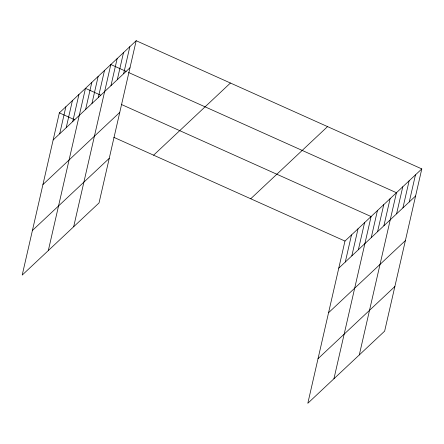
<?xml version="1.0" encoding="UTF-8"?>
<svg xmlns="http://www.w3.org/2000/svg" width="444" height="444" viewBox="0 0 444 444"><rect width="100%" height="100%" fill="white"/><g stroke="black" fill="none" stroke-linecap="round" stroke-linejoin="round"><path stroke-width="0.67" d="M136.18 40.72L59.352 112.876L22.2 275.086L99.029 202.93L136.18 40.72L421.8 168.914L384.648 331.124L307.82 403.28L344.971 241.07L421.8 168.914M59.685 133.811L65.884 106.743M66.212 127.678L72.411 100.61M72.744 121.545L78.943 94.478M48.324 250.555L85.476 88.345L100.777 95.21M85.614 109.457L91.814 82.39M91.952 103.502L98.152 76.435M98.291 97.552L104.49 70.485M73.676 226.74L110.828 64.53L126.129 71.401M110.967 85.648L117.166 58.58M117.305 79.692L123.504 52.625M123.643 73.737L129.842 46.675M345.299 262.004L351.498 234.937M351.831 255.872L358.031 228.804M358.364 249.733L364.563 222.672M333.938 378.749L371.09 216.539L121.584 104.551M371.228 237.651L377.428 210.584M377.572 231.696L383.771 204.629M383.91 225.746L390.11 198.679M359.296 354.934L396.448 192.724L128.577 72.5M396.586 213.842L402.786 186.774M402.924 207.886L409.124 180.819M409.263 201.931L415.462 174.869M53.152 139.943L129.981 67.788M42.94 184.538L119.769 112.382M32.412 230.486L109.246 158.336M153.607 155.178L230.436 83.022M250.716 198.768L327.544 126.612M338.772 268.137L415.601 195.982M328.554 312.731L405.389 240.576M318.032 358.68L394.86 286.524M59.352 112.876L74.653 119.741M113.825 137.324L344.971 241.07"/></g></svg>
